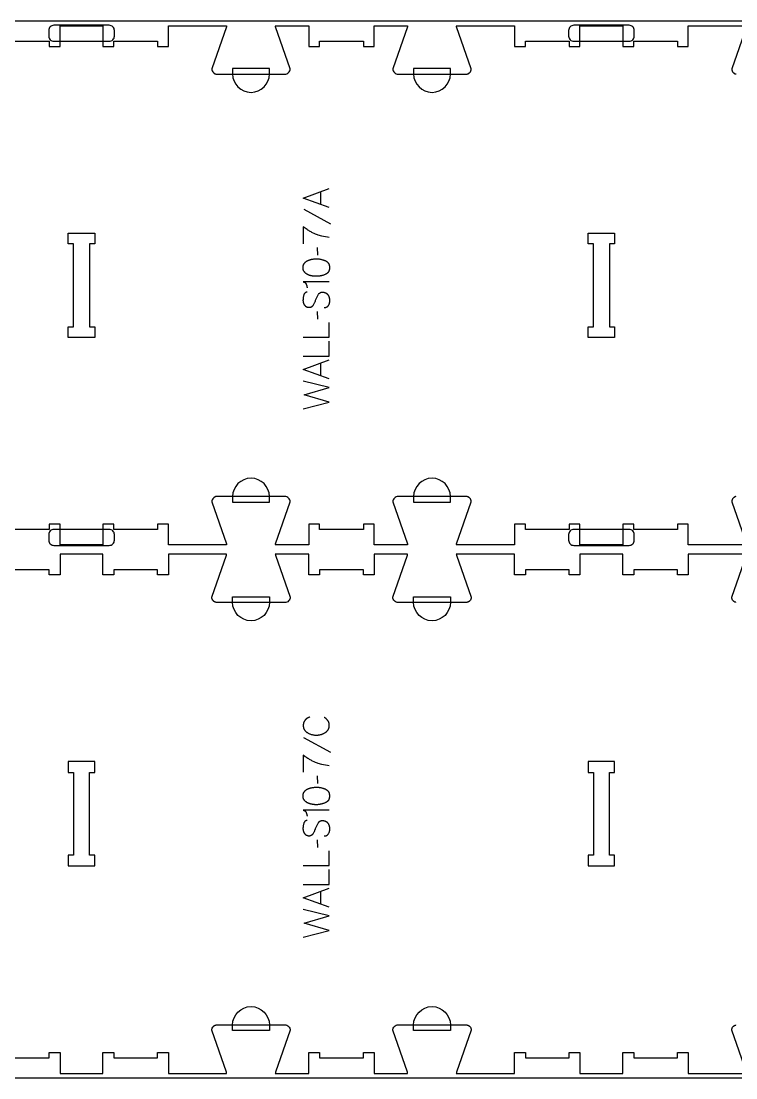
# Model space of a CAD drawing. Extents: x -1151 to 2032, y -10461 to -4867.
# Drawn here: x 383 to 1207, y -6791 to -5571 of the extents above; entities that cross this region are included whole.
import ezdxf

# ---------------------------------------------------------------- set-up
doc = ezdxf.new("R2010")
doc.units = 0
for name, color, linetype in [('0_SHEET_SPRUCEPLY_2440X122', 1, 'CONTINUOUS'), ('1_ANYTOOL_1MMDEEP_LABELS_S', 2, 'CONTINUOUS'), ('3_ANYTOOL_CUTTHROUGH_INSID', 4, 'CONTINUOUS'), ('4_ANYTOOL_CUTTHROUGH_OUTSI', 5, 'CONTINUOUS'), ('5_ANYTOOL_HALF_MILL_9MM_IN', 3, 'CONTINUOUS')]:
    doc.layers.add(name, color=color, linetype=linetype)

msp = doc.modelspace()

# ---------------------------------------------------------------- linework, layer by layer
at = {"layer": '0_SHEET_SPRUCEPLY_2440X122'}
msp.add_lwpolyline([(-779.5, -5571.2), (-779.5, -6791.2), (1660.5, -6791.2), (1660.5, -5571.2)], close=True, dxfattribs=at)
at = {"layer": '1_ANYTOOL_1MMDEEP_LABELS_S'}
for points in [[(738.2, -5786.4), (708.2, -5775.5), (738.2, -5764.4)], [(728.6, -5782.9), (728.6, -5768)], [(708.7, -5788.1), (739.4, -5805.3)], [(738.2, -5821), (736, -5820.7), (733.8, -5820.3), (731.7, -5819.9), (729.5, -5819.5), (725.5, -5818.2), (724.4, -5817.8), (723.4, -5817.5), (722.4, -5817.1), (721.4, -5816.6), (718.1, -5815.1), (717.2, -5814.6), (716.3, -5814.1), (715.3, -5813.6), (714.4, -5813), (713.4, -5812.4), (712.5, -5811.8), (711.5, -5811.1), (710.5, -5810.4), (708.2, -5808.7), (708.2, -5828.2)], [(724.3, -5832.5), (724.4, -5841.3)], [(738.2, -5872.3), (708.1, -5872.3), (708.3, -5872.3), (708.4, -5872.3), (708.6, -5872.3), (708.7, -5872.4), (708.9, -5872.4), (709, -5872.4), (709.1, -5872.5), (709.3, -5872.5), (709.4, -5872.6), (709.5, -5872.6), (709.6, -5872.7), (709.6, -5872.7), (709.7, -5872.7), (709.8, -5872.8), (709.8, -5872.8), (709.9, -5872.8), (709.9, -5872.9), (710, -5872.9), (710, -5872.9), (710.1, -5873), (710.2, -5873), (710.2, -5873.1), (710.3, -5873.1), (710.3, -5873.2), (710.4, -5873.2), (710.4, -5873.2), (710.5, -5873.3), (710.5, -5873.3), (710.6, -5873.4), (710.6, -5873.4), (710.7, -5873.5), (710.7, -5873.5), (710.8, -5873.6), (710.9, -5873.7), (711, -5873.8), (711.1, -5874), (711.1, -5874.1), (711.2, -5874.2), (711.3, -5874.3), (711.4, -5874.5), (711.4, -5874.6), (711.5, -5874.7), (711.5, -5874.9), (711.7, -5875.2), (711.8, -5875.5), (711.9, -5875.7), (712, -5876), (712.1, -5876.3), (712.1, -5876.6), (712.2, -5876.9), (712.3, -5877.1), (712.3, -5877.4), (712.4, -5877.7), (712.4, -5877.9), (712.4, -5878.2), (712.5, -5878.5), (712.5, -5878.7), (712.5, -5879), (712.5, -5879.2)], [(712.8, -5884.1), (712.6, -5884.1), (712.5, -5884.1), (712.4, -5884.1), (712.3, -5884.2), (712.2, -5884.2), (712.1, -5884.2), (712, -5884.2), (712, -5884.2), (711.9, -5884.2), (711.8, -5884.2), (711.7, -5884.3), (711.6, -5884.3), (711.5, -5884.3), (711.5, -5884.3), (711.4, -5884.3), (711.3, -5884.4), (711.2, -5884.4), (711.1, -5884.4), (711.1, -5884.5), (711, -5884.5), (710.9, -5884.5), (710.9, -5884.6), (710.8, -5884.6), (710.7, -5884.6), (710.6, -5884.7), (710.6, -5884.7), (710.5, -5884.8), (710.4, -5884.8), (710.4, -5884.9), (710.3, -5884.9), (710.2, -5885), (710.2, -5885), (710.1, -5885.1), (710.1, -5885.1), (710, -5885.2), (709.9, -5885.2), (709.9, -5885.3), (709.8, -5885.4), (709.8, -5885.4), (709.7, -5885.5), (709.7, -5885.5), (709.6, -5885.6), (709.6, -5885.7), (709.5, -5885.8), (709.5, -5885.8), (709.4, -5885.9), (709.4, -5886), (709.3, -5886.1), (709.3, -5886.1), (709.3, -5886.2), (709.2, -5886.3), (709.1, -5886.5), (709, -5886.6), (709, -5886.8), (708.9, -5887), (708.8, -5887.2), (708.8, -5887.4), (708.6, -5888.2), (708.4, -5889), (708.2, -5889.8), (708.1, -5890.6), (708, -5891), (708, -5891.3), (707.9, -5891.7), (707.9, -5892.1), (707.9, -5892.4), (707.9, -5892.8), (707.8, -5893.2), (707.8, -5893.5), (707.8, -5893.7), (707.8, -5893.9), (707.9, -5894.1), (707.9, -5894.3), (707.9, -5894.5), (707.9, -5894.7), (707.9, -5894.9), (708, -5895), (708, -5895.2), (708, -5895.4), (708.1, -5895.6), (708.1, -5895.8), (708.1, -5896), (708.2, -5896.1), (708.2, -5896.3), (708.3, -5896.5), (708.4, -5896.7), (708.4, -5896.8), (708.5, -5897), (708.5, -5897.2), (708.6, -5897.4), (708.7, -5897.5), (708.8, -5897.7), (708.9, -5897.9), (708.9, -5898), (709, -5898.2), (709.1, -5898.3), (709.2, -5898.5), (709.3, -5898.7), (709.4, -5898.8), (709.5, -5899), (709.7, -5899.1), (709.8, -5899.3), (709.9, -5899.4), (710, -5899.6), (710.1, -5899.7), (710.3, -5899.9), (710.4, -5900), (710.5, -5900.1), (710.7, -5900.2), (710.8, -5900.3), (711, -5900.4), (711.1, -5900.6), (711.2, -5900.7), (711.4, -5900.7), (711.6, -5900.8), (711.7, -5900.9), (711.9, -5901), (712, -5901.1), (712.2, -5901.1), (712.4, -5901.2), (712.5, -5901.3), (712.7, -5901.3), (712.9, -5901.4), (713.1, -5901.4), (713.3, -5901.5), (713.5, -5901.5), (713.7, -5901.5), (713.8, -5901.6), (714, -5901.6), (714.2, -5901.6), (714.4, -5901.6), (714.7, -5901.6), (714.9, -5901.6), (715.1, -5901.6), (715.3, -5901.6), (715.5, -5901.6), (715.7, -5901.6), (715.9, -5901.6), (716.1, -5901.5), (716.3, -5901.5), (716.5, -5901.4), (716.7, -5901.4), (716.9, -5901.3), (717, -5901.3), (717.2, -5901.2), (717.3, -5901.2), (717.4, -5901.2), (717.5, -5901.1), (717.5, -5901.1), (717.6, -5901), (717.7, -5901), (717.8, -5901), (717.9, -5900.9), (717.9, -5900.9), (718, -5900.8), (718.1, -5900.8), (718.2, -5900.7), (718.2, -5900.7), (718.3, -5900.6), (718.4, -5900.6), (718.5, -5900.5), (718.5, -5900.5), (718.6, -5900.4), (718.7, -5900.3), (718.7, -5900.3), (718.8, -5900.2), (718.9, -5900.2), (718.9, -5900.1), (719, -5900), (719.1, -5899.9), (719.3, -5899.8), (719.4, -5899.6), (719.5, -5899.5), (719.6, -5899.3), (719.7, -5899.1), (719.8, -5899), (719.9, -5898.8), (720.3, -5898.1), (720.7, -5897.3), (721.1, -5896.6), (721.4, -5895.8), (721.8, -5895.1), (722.1, -5894.3), (722.4, -5893.4), (722.7, -5892.6), (723, -5891.8), (723.4, -5891), (723.7, -5890.2), (724.1, -5889.4), (724.4, -5888.7), (724.8, -5888), (725.2, -5887.3), (725.7, -5886.6), (725.8, -5886.4), (725.9, -5886.3), (726, -5886.1), (726.1, -5886), (726.1, -5886), (726.2, -5885.9), (726.3, -5885.8), (726.3, -5885.7), (726.4, -5885.7), (726.4, -5885.6), (726.5, -5885.5), (726.6, -5885.5), (726.6, -5885.4), (726.7, -5885.4), (726.8, -5885.3), (726.9, -5885.2), (726.9, -5885.2), (727, -5885.1), (727.1, -5885.1), (727.2, -5885), (727.2, -5885), (727.3, -5884.9), (727.4, -5884.9), (727.5, -5884.8), (727.6, -5884.8), (727.6, -5884.7), (727.7, -5884.7), (727.8, -5884.7), (727.9, -5884.6), (728, -5884.6), (728.1, -5884.6), (728.1, -5884.5), (728.2, -5884.5), (728.3, -5884.5), (728.4, -5884.4), (728.5, -5884.4), (728.6, -5884.4), (728.8, -5884.3), (729, -5884.3), (729.2, -5884.2), (729.4, -5884.2), (729.6, -5884.2), (729.8, -5884.2), (730, -5884.2), (730.2, -5884.2), (730.4, -5884.1), (730.7, -5884.2), (730.9, -5884.2), (731.1, -5884.2), (731.3, -5884.2), (731.6, -5884.2), (731.8, -5884.3), (732, -5884.3), (732.2, -5884.3), (732.4, -5884.4), (732.6, -5884.4), (732.9, -5884.5), (733.1, -5884.6), (733.3, -5884.6), (733.4, -5884.7), (733.6, -5884.8), (733.8, -5884.8), (734, -5884.9), (734.2, -5885), (734.4, -5885.1), (734.5, -5885.2), (734.7, -5885.3), (734.9, -5885.4), (735, -5885.6), (735.2, -5885.7), (735.3, -5885.8), (735.5, -5885.9), (735.6, -5886.1), (735.8, -5886.2), (735.9, -5886.4), (736, -5886.5), (736.2, -5886.7), (736.3, -5886.8), (736.4, -5887), (736.5, -5887.2), (736.7, -5887.3), (736.9, -5887.7), (737.1, -5888.1), (737.3, -5888.4), (737.5, -5888.8), (737.6, -5889.2), (737.8, -5889.6), (737.8, -5889.8), (737.9, -5889.9), (738, -5890.1), (738, -5890.3), (738.1, -5890.5), (738.1, -5890.7), (738.2, -5890.9), (738.2, -5891.1), (738.3, -5891.3), (738.3, -5891.5), (738.4, -5891.7), (738.4, -5891.9), (738.4, -5892.1), (738.4, -5892.3), (738.5, -5892.7), (738.5, -5893.1), (738.5, -5893.5), (738.5, -5894), (738.5, -5894.4), (738.5, -5894.8), (738.4, -5895.2), (738.4, -5895.6), (738.3, -5896), (738.2, -5896.3), (738.2, -5896.7), (738.1, -5897.1), (737.9, -5897.5), (737.8, -5897.8), (737.7, -5898.2), (737.5, -5898.6), (737.4, -5898.9), (737.2, -5899.3), (737, -5899.6), (736.9, -5899.8), (736.8, -5899.9), (736.7, -5900.1), (736.6, -5900.2), (736.4, -5900.4), (736.3, -5900.5), (736.2, -5900.7), (736.1, -5900.8), (736, -5900.9), (735.8, -5901.1), (735.7, -5901.2), (735.6, -5901.3), (735.5, -5901.3), (735.4, -5901.4), (735.4, -5901.4), (735.3, -5901.5), (735.2, -5901.5), (735.2, -5901.6), (735.1, -5901.6), (735, -5901.7), (734.9, -5901.7), (734.9, -5901.7), (734.8, -5901.8), (734.7, -5901.8), (734.6, -5901.9), (734.6, -5901.9), (734.5, -5901.9), (734.4, -5902), (734.3, -5902), (734.3, -5902), (734.2, -5902.1), (734.1, -5902.1), (733.9, -5902.1), (733.8, -5902.2), (733.6, -5902.2), (733.4, -5902.3), (733.2, -5902.3), (733.1, -5902.3), (732.9, -5902.3), (732.7, -5902.3), (732.5, -5902.3), (732.3, -5902.3)], [(724.3, -5906.4), (724.4, -5915.2)], [(708.2, -5936.1), (738.2, -5936.1), (738.2, -5919)], [(708.2, -5957.9), (738.2, -5957.9), (738.2, -5940.8)], [(738.2, -5984.2), (708.2, -5973.3), (738.2, -5962.2)], [(728.6, -5980.7), (728.6, -5965.8)], [(708.2, -6018.9), (738.2, -6011.2), (709.1, -6002.7), (738.2, -5994.2), (708.2, -5986.7)], [(715.7, -6374.5), (715.3, -6374.6), (714.9, -6374.8), (714.5, -6375), (714.1, -6375.2), (713.7, -6375.4), (713.4, -6375.6), (713, -6375.8), (712.7, -6376), (712.4, -6376.3), (712, -6376.5), (711.7, -6376.8), (711.4, -6377), (711.1, -6377.3), (710.8, -6377.6), (710.5, -6377.9), (710.3, -6378.2), (710.1, -6378.4), (710, -6378.5), (709.9, -6378.7), (709.8, -6378.9), (709.7, -6379), (709.6, -6379.2), (709.5, -6379.4), (709.4, -6379.5), (709.3, -6379.7), (709.2, -6379.9), (709.1, -6380.1), (709, -6380.2), (708.9, -6380.4), (708.8, -6380.6), (708.8, -6380.8), (708.7, -6381), (708.6, -6381.2), (708.6, -6381.4), (708.5, -6381.6), (708.5, -6381.8), (708.4, -6382), (708.4, -6382.2), (708.3, -6382.4), (708.3, -6382.6), (708.3, -6382.8), (708.2, -6383), (708.2, -6383.2), (708.2, -6383.4), (708.2, -6383.6), (708.2, -6383.9), (708.2, -6384.1), (708.2, -6384.3), (708.2, -6384.7), (708.2, -6385), (708.2, -6385.3), (708.2, -6385.7), (708.3, -6386), (708.3, -6386.3), (708.4, -6386.6), (708.5, -6386.9), (708.5, -6387.2), (708.6, -6387.5), (708.7, -6387.8), (708.8, -6388.1), (708.9, -6388.4), (709, -6388.5), (709.1, -6388.6), (709.1, -6388.8), (709.2, -6388.9), (709.3, -6389), (709.3, -6389.2), (709.4, -6389.3), (709.5, -6389.4), (709.6, -6389.5), (709.6, -6389.7), (709.7, -6389.8), (709.8, -6389.9), (709.9, -6390), (710, -6390.2), (710.2, -6390.4), (710.4, -6390.6), (710.6, -6390.9), (710.8, -6391.1), (711, -6391.3), (711.3, -6391.5), (711.5, -6391.7), (711.8, -6391.9), (712, -6392.1), (712.3, -6392.3), (712.6, -6392.5), (712.9, -6392.6), (713.4, -6393), (714, -6393.3), (714.6, -6393.6), (715.3, -6393.9), (715.9, -6394.1), (716.5, -6394.4), (717.1, -6394.6), (717.8, -6394.8), (718.4, -6394.9), (719.1, -6395.1), (719.7, -6395.2), (720.4, -6395.3), (721.1, -6395.4), (721.8, -6395.4), (722.5, -6395.4), (723.2, -6395.5), (723.9, -6395.4), (724.5, -6395.4), (725.2, -6395.4), (725.9, -6395.3), (726.6, -6395.2), (727.2, -6395.1), (727.9, -6394.9), (728.2, -6394.8), (728.5, -6394.7), (728.9, -6394.7), (729.2, -6394.6), (729.5, -6394.5), (729.8, -6394.3), (730.1, -6394.2), (730.4, -6394.1), (731.1, -6393.9), (731.7, -6393.6), (732.3, -6393.3), (732.9, -6393), (733.5, -6392.6), (733.8, -6392.4), (734, -6392.2), (734.3, -6392), (734.6, -6391.8), (734.8, -6391.6), (735.1, -6391.4), (735.3, -6391.2), (735.5, -6391), (735.7, -6390.8), (735.9, -6390.5), (736.1, -6390.3), (736.2, -6390.2), (736.3, -6390.1), (736.4, -6389.9), (736.5, -6389.8), (736.6, -6389.7), (736.7, -6389.6), (736.8, -6389.4), (736.8, -6389.3), (736.9, -6389.2), (737, -6389), (737.1, -6388.9), (737.1, -6388.8), (737.3, -6388.5), (737.4, -6388.2), (737.5, -6387.9), (737.6, -6387.6), (737.7, -6387.3), (737.8, -6387), (737.9, -6386.7), (737.9, -6386.4), (738, -6386), (738, -6385.7), (738.1, -6385.4), (738.1, -6385), (738.1, -6384.7), (738.2, -6384.3), (738.2, -6384), (738.2, -6383.6), (738.1, -6383.2), (738.1, -6383), (738.1, -6382.8), (738.1, -6382.7), (738.1, -6382.5), (738, -6382.3), (738, -6382.1), (738, -6382), (737.9, -6381.8), (737.9, -6381.6), (737.8, -6381.5), (737.8, -6381.3), (737.8, -6381.1), (737.7, -6381), (737.6, -6380.8), (737.6, -6380.6), (737.5, -6380.5), (737.5, -6380.3), (737.4, -6380.2), (737.3, -6380), (737.2, -6379.9), (737.2, -6379.7), (737.1, -6379.6), (737, -6379.4), (736.9, -6379.3), (736.8, -6379.2), (736.7, -6379), (736.6, -6378.9), (736.5, -6378.7), (736.3, -6378.5), (736.1, -6378.2), (735.9, -6378), (735.7, -6377.7), (735.4, -6377.5), (735.2, -6377.2), (734.9, -6377), (734.7, -6376.8), (734.4, -6376.5), (734.1, -6376.3), (733.8, -6376.1), (733.6, -6375.9), (733.3, -6375.7), (733, -6375.5), (732.6, -6375.3), (732.3, -6375.1)], [(708.6, -6398.1), (739.4, -6415.3)], [(738.2, -6431), (736, -6430.7), (733.8, -6430.3), (731.7, -6429.9), (729.5, -6429.4), (725.5, -6428.2), (724.4, -6427.8), (723.4, -6427.4), (722.3, -6427), (721.4, -6426.6), (718.1, -6425.1), (717.2, -6424.6), (716.2, -6424.1), (715.3, -6423.6), (714.4, -6423), (713.4, -6422.4), (712.4, -6421.8), (711.5, -6421.1), (710.5, -6420.4), (708.2, -6418.6), (708.2, -6438.2)], [(724.3, -6442.5), (724.4, -6451.3)], [(738.2, -6482.2), (708.1, -6482.2), (708.3, -6482.3), (708.4, -6482.3), (708.6, -6482.3), (708.7, -6482.3), (708.8, -6482.4), (709, -6482.4), (709.1, -6482.5), (709.2, -6482.5), (709.4, -6482.6), (709.5, -6482.6), (709.6, -6482.7), (709.6, -6482.7), (709.7, -6482.7), (709.7, -6482.8), (709.8, -6482.8), (709.9, -6482.8), (709.9, -6482.9), (710, -6482.9), (710, -6482.9), (710.1, -6483), (710.1, -6483), (710.2, -6483), (710.2, -6483.1), (710.3, -6483.1), (710.3, -6483.2), (710.4, -6483.2), (710.4, -6483.3), (710.5, -6483.3), (710.5, -6483.4), (710.6, -6483.4), (710.6, -6483.5), (710.7, -6483.5), (710.8, -6483.6), (710.9, -6483.7), (710.9, -6483.8), (711, -6483.9), (711.1, -6484.1), (711.2, -6484.2), (711.3, -6484.3), (711.3, -6484.4), (711.4, -6484.6), (711.5, -6484.7), (711.5, -6484.9), (711.6, -6485.1), (711.7, -6485.4), (711.9, -6485.7), (711.9, -6486), (712, -6486.3), (712.1, -6486.6), (712.2, -6486.8), (712.2, -6487.1), (712.3, -6487.4), (712.4, -6487.6), (712.4, -6487.9), (712.4, -6488.2), (712.5, -6488.4), (712.5, -6488.7), (712.5, -6489), (712.5, -6489.2)], [(712.7, -6494.1), (712.6, -6494.1), (712.5, -6494.1), (712.4, -6494.1), (712.3, -6494.1), (712.2, -6494.1), (712.1, -6494.2), (712, -6494.2), (711.9, -6494.2), (711.8, -6494.2), (711.8, -6494.2), (711.7, -6494.2), (711.6, -6494.2), (711.5, -6494.3), (711.4, -6494.3), (711.4, -6494.3), (711.3, -6494.3), (711.2, -6494.4), (711.1, -6494.4), (711, -6494.4), (711, -6494.5), (710.9, -6494.5), (710.8, -6494.5), (710.8, -6494.6), (710.7, -6494.6), (710.6, -6494.7), (710.6, -6494.7), (710.5, -6494.7), (710.4, -6494.8), (710.4, -6494.8), (710.3, -6494.9), (710.2, -6494.9), (710.2, -6495), (710.1, -6495), (710, -6495.1), (710, -6495.2), (709.9, -6495.2), (709.9, -6495.3), (709.8, -6495.3), (709.8, -6495.4), (709.7, -6495.5), (709.7, -6495.5), (709.6, -6495.6), (709.6, -6495.7), (709.5, -6495.7), (709.5, -6495.8), (709.4, -6495.9), (709.4, -6496), (709.3, -6496), (709.3, -6496.1), (709.2, -6496.2), (709.2, -6496.3), (709.1, -6496.4), (709, -6496.6), (709, -6496.8), (708.9, -6497), (708.8, -6497.2), (708.8, -6497.4), (708.5, -6498.2), (708.3, -6499), (708.2, -6499.8), (708.1, -6500.6), (708, -6500.9), (707.9, -6501.3), (707.9, -6501.7), (707.9, -6502.1), (707.8, -6502.4), (707.8, -6502.8), (707.8, -6503.1), (707.8, -6503.5), (707.8, -6503.7), (707.8, -6503.9), (707.8, -6504.1), (707.8, -6504.3), (707.9, -6504.5), (707.9, -6504.7), (707.9, -6504.8), (707.9, -6505), (708, -6505.2), (708, -6505.4), (708, -6505.6), (708.1, -6505.8), (708.1, -6505.9), (708.2, -6506.1), (708.2, -6506.3), (708.3, -6506.5), (708.3, -6506.6), (708.4, -6506.8), (708.5, -6507), (708.5, -6507.2), (708.6, -6507.3), (708.7, -6507.5), (708.8, -6507.7), (708.8, -6507.8), (708.9, -6508), (709, -6508.2), (709.1, -6508.3), (709.2, -6508.5), (709.3, -6508.6), (709.4, -6508.8), (709.5, -6509), (709.6, -6509.1), (709.8, -6509.3), (709.9, -6509.4), (710, -6509.6), (710.1, -6509.7), (710.2, -6509.8), (710.4, -6510), (710.5, -6510.1), (710.6, -6510.2), (710.8, -6510.3), (710.9, -6510.4), (711.1, -6510.5), (711.2, -6510.6), (711.4, -6510.7), (711.5, -6510.8), (711.7, -6510.9), (711.9, -6511), (712, -6511.1), (712.2, -6511.1), (712.4, -6511.2), (712.5, -6511.3), (712.7, -6511.3), (712.9, -6511.4), (713.1, -6511.4), (713.2, -6511.4), (713.4, -6511.5), (713.6, -6511.5), (713.8, -6511.5), (714, -6511.6), (714.2, -6511.6), (714.4, -6511.6), (714.6, -6511.6), (714.8, -6511.6), (715.1, -6511.6), (715.3, -6511.6), (715.5, -6511.6), (715.7, -6511.6), (715.9, -6511.5), (716.1, -6511.5), (716.3, -6511.5), (716.5, -6511.4), (716.6, -6511.4), (716.8, -6511.3), (717, -6511.3), (717.2, -6511.2), (717.3, -6511.2), (717.4, -6511.1), (717.4, -6511.1), (717.5, -6511.1), (717.6, -6511), (717.7, -6511), (717.8, -6510.9), (717.8, -6510.9), (717.9, -6510.8), (718, -6510.8), (718.1, -6510.8), (718.2, -6510.7), (718.2, -6510.7), (718.3, -6510.6), (718.4, -6510.5), (718.4, -6510.5), (718.5, -6510.4), (718.6, -6510.4), (718.7, -6510.3), (718.7, -6510.3), (718.8, -6510.2), (718.9, -6510.1), (718.9, -6510.1), (719, -6510), (719.1, -6509.9), (719.2, -6509.7), (719.4, -6509.6), (719.5, -6509.4), (719.6, -6509.3), (719.7, -6509.1), (719.8, -6508.9), (719.9, -6508.8), (720.3, -6508.1), (720.7, -6507.3), (721, -6506.6), (721.4, -6505.8), (721.7, -6505), (722.1, -6504.2), (722.4, -6503.4), (722.7, -6502.6), (723, -6501.8), (723.4, -6501), (723.7, -6500.2), (724.1, -6499.4), (724.4, -6498.7), (724.8, -6497.9), (725.2, -6497.2), (725.6, -6496.6), (725.8, -6496.4), (725.9, -6496.2), (726, -6496.1), (726, -6496), (726.1, -6495.9), (726.2, -6495.9), (726.2, -6495.8), (726.3, -6495.7), (726.4, -6495.6), (726.4, -6495.6), (726.5, -6495.5), (726.6, -6495.5), (726.6, -6495.4), (726.7, -6495.3), (726.8, -6495.3), (726.8, -6495.2), (726.9, -6495.2), (727, -6495.1), (727.1, -6495.1), (727.1, -6495), (727.2, -6495), (727.3, -6494.9), (727.4, -6494.9), (727.4, -6494.8), (727.5, -6494.8), (727.6, -6494.7), (727.7, -6494.7), (727.8, -6494.6), (727.9, -6494.6), (727.9, -6494.6), (728, -6494.5), (728.1, -6494.5), (728.2, -6494.5), (728.3, -6494.4), (728.4, -6494.4), (728.5, -6494.4), (728.6, -6494.4), (728.8, -6494.3), (729, -6494.3), (729.1, -6494.2), (729.3, -6494.2), (729.6, -6494.2), (729.8, -6494.1), (730, -6494.1), (730.2, -6494.1), (730.4, -6494.1), (730.6, -6494.1), (730.9, -6494.1), (731.1, -6494.2), (731.3, -6494.2), (731.5, -6494.2), (731.8, -6494.2), (732, -6494.3), (732.2, -6494.3), (732.4, -6494.4), (732.6, -6494.4), (732.8, -6494.5), (733, -6494.5), (733.2, -6494.6), (733.4, -6494.7), (733.6, -6494.7), (733.8, -6494.8), (734, -6494.9), (734.2, -6495), (734.3, -6495.1), (734.5, -6495.2), (734.7, -6495.3), (734.8, -6495.4), (735, -6495.5), (735.2, -6495.7), (735.3, -6495.8), (735.5, -6495.9), (735.6, -6496.1), (735.7, -6496.2), (735.9, -6496.3), (736, -6496.5), (736.2, -6496.7), (736.3, -6496.8), (736.4, -6497), (736.5, -6497.2), (736.6, -6497.3), (736.9, -6497.7), (737.1, -6498.1), (737.3, -6498.4), (737.4, -6498.8), (737.6, -6499.2), (737.8, -6499.5), (737.8, -6499.7), (737.9, -6499.9), (738, -6500.1), (738, -6500.3), (738.1, -6500.5), (738.1, -6500.7), (738.2, -6500.9), (738.2, -6501.1), (738.3, -6501.3), (738.3, -6501.5), (738.3, -6501.7), (738.4, -6501.9), (738.4, -6502.1), (738.4, -6502.3), (738.5, -6502.7), (738.5, -6503.1), (738.5, -6503.5), (738.5, -6503.9), (738.5, -6504.3), (738.5, -6504.7), (738.4, -6505.1), (738.4, -6505.5), (738.3, -6505.9), (738.2, -6506.3), (738.1, -6506.7), (738, -6507.1), (737.9, -6507.4), (737.8, -6507.8), (737.7, -6508.2), (737.5, -6508.5), (737.3, -6508.9), (737.2, -6509.2), (737, -6509.6), (736.9, -6509.8), (736.8, -6509.9), (736.6, -6510.1), (736.5, -6510.2), (736.4, -6510.4), (736.3, -6510.5), (736.2, -6510.7), (736.1, -6510.8), (735.9, -6510.9), (735.8, -6511), (735.7, -6511.1), (735.6, -6511.3), (735.5, -6511.3), (735.4, -6511.4), (735.4, -6511.4), (735.3, -6511.5), (735.2, -6511.5), (735.1, -6511.6), (735.1, -6511.6), (735, -6511.6), (734.9, -6511.7), (734.9, -6511.7), (734.8, -6511.8), (734.7, -6511.8), (734.6, -6511.8), (734.5, -6511.9), (734.5, -6511.9), (734.4, -6511.9), (734.3, -6512), (734.2, -6512), (734.2, -6512), (734.1, -6512.1), (733.9, -6512.1), (733.7, -6512.2), (733.6, -6512.2), (733.4, -6512.2), (733.2, -6512.3), (733, -6512.3), (732.9, -6512.3), (732.7, -6512.3), (732.5, -6512.3), (732.3, -6512.3)], [(724.3, -6516.4), (724.4, -6525.1)], [(708.2, -6546.1), (738.2, -6546.1), (738.2, -6529)], [(708.2, -6567.9), (738.2, -6567.9), (738.2, -6550.8)], [(738.2, -6594.1), (708.2, -6583.3), (738.2, -6572.2)], [(728.6, -6590.7), (728.6, -6575.8)], [(708.2, -6628.9), (738.2, -6621.1), (709.1, -6612.7), (738.2, -6604.2), (708.2, -6596.7)]]:
    msp.add_lwpolyline(points, dxfattribs=at)
for points in [[(707.9, -5855.8), (707.9, -5855.4), (707.9, -5855), (708, -5854.9), (708, -5854.7), (708, -5854.5), (708, -5854.3), (708, -5854.2), (708.1, -5854), (708.1, -5853.8), (708.1, -5853.7), (708.2, -5853.5), (708.2, -5853.3), (708.3, -5853.2), (708.3, -5853), (708.4, -5852.9), (708.4, -5852.7), (708.5, -5852.6), (708.5, -5852.4), (708.6, -5852.3), (708.6, -5852.1), (708.7, -5852), (708.8, -5851.8), (708.9, -5851.7), (708.9, -5851.6), (709, -5851.4), (709.1, -5851.3), (709.2, -5851.2), (709.3, -5851), (709.4, -5850.9), (709.4, -5850.8), (709.6, -5850.5), (709.8, -5850.3), (710, -5850.1), (710.3, -5849.9), (710.5, -5849.6), (710.7, -5849.4), (710.9, -5849.2), (711.2, -5849), (711.4, -5848.8), (711.7, -5848.6), (711.9, -5848.5), (712.2, -5848.3), (712.5, -5848.1), (712.7, -5848), (713, -5847.8), (713.3, -5847.7), (713.6, -5847.5), (713.9, -5847.4), (714.2, -5847.3), (714.5, -5847.1), (714.8, -5847), (715.1, -5846.9), (715.4, -5846.8), (715.7, -5846.7), (716.1, -5846.6), (716.4, -5846.5), (716.7, -5846.4), (717, -5846.3), (717.4, -5846.3), (717.7, -5846.2), (718.4, -5846.1), (719.1, -5846), (719.7, -5845.9), (720.4, -5845.8), (721, -5845.7), (721.7, -5845.7), (722.3, -5845.6), (723, -5845.6), (723.6, -5845.6), (724.2, -5845.6), (724.8, -5845.6), (725.4, -5845.7), (726, -5845.7), (726.7, -5845.8), (727.3, -5845.9), (727.9, -5846), (728.5, -5846.1), (729.1, -5846.3), (729.7, -5846.4), (730.4, -5846.6), (731, -5846.8), (731.6, -5847), (732.2, -5847.2), (732.8, -5847.5), (733.5, -5847.7), (733.8, -5847.9), (734.1, -5848), (734.4, -5848.2), (734.5, -5848.2), (734.6, -5848.3), (734.8, -5848.4), (734.9, -5848.5), (735, -5848.6), (735.2, -5848.7), (735.3, -5848.7), (735.4, -5848.8), (735.5, -5848.9), (735.6, -5849), (735.8, -5849.1), (735.9, -5849.2), (736, -5849.3), (736.1, -5849.4), (736.2, -5849.5), (736.3, -5849.6), (736.4, -5849.7), (736.5, -5849.9), (736.6, -5850), (736.7, -5850.1), (736.8, -5850.2), (736.9, -5850.3), (737, -5850.4), (737, -5850.6), (737.1, -5850.7), (737.2, -5850.8), (737.3, -5850.9), (737.3, -5851.1), (737.4, -5851.2), (737.5, -5851.3), (737.6, -5851.4), (737.6, -5851.6), (737.7, -5851.7), (737.7, -5851.9), (737.8, -5852), (737.9, -5852.1), (737.9, -5852.3), (738, -5852.4), (738, -5852.6), (738, -5852.7), (738.1, -5852.9), (738.1, -5853), (738.2, -5853.4), (738.3, -5853.7), (738.3, -5854), (738.4, -5854.3), (738.4, -5854.7), (738.4, -5855), (738.4, -5855.4), (738.4, -5855.8), (738.4, -5856.1), (738.4, -5856.5), (738.4, -5856.8), (738.4, -5857.2), (738.3, -5857.5), (738.3, -5857.8), (738.2, -5858.2), (738.2, -5858.3), (738.1, -5858.5), (738.1, -5858.6), (738, -5858.8), (738, -5858.9), (737.9, -5859.1), (737.9, -5859.2), (737.8, -5859.4), (737.8, -5859.5), (737.7, -5859.6), (737.7, -5859.8), (737.6, -5859.9), (737.5, -5860), (737.5, -5860.2), (737.4, -5860.3), (737.3, -5860.4), (737.3, -5860.6), (737.2, -5860.7), (737.1, -5860.8), (737, -5860.9), (736.9, -5861.1), (736.9, -5861.2), (736.8, -5861.3), (736.7, -5861.4), (736.6, -5861.5), (736.5, -5861.6), (736.4, -5861.7), (736.3, -5861.8), (736.2, -5862), (736.1, -5862.1), (736, -5862.2), (735.8, -5862.3), (735.7, -5862.4), (735.6, -5862.4), (735.5, -5862.5), (735.4, -5862.6), (735.3, -5862.7), (735.1, -5862.8), (735, -5862.9), (734.9, -5863), (734.7, -5863.1), (734.6, -5863.2), (734.5, -5863.2), (734.3, -5863.3), (734, -5863.5), (733.7, -5863.6), (733.4, -5863.7), (732.8, -5864), (732.2, -5864.2), (731.5, -5864.4), (730.9, -5864.7), (730.3, -5864.8), (729.7, -5865), (729.1, -5865.2), (728.4, -5865.3), (727.8, -5865.4), (727.2, -5865.5), (726.6, -5865.6), (726, -5865.7), (725.4, -5865.8), (724.7, -5865.8), (724.1, -5865.8), (723.5, -5865.8), (722.9, -5865.8), (722.3, -5865.8), (721.6, -5865.8), (721, -5865.7), (720.4, -5865.7), (719.7, -5865.6), (719, -5865.5), (718.3, -5865.4), (718, -5865.3), (717.7, -5865.3), (717.3, -5865.2), (717, -5865.1), (716.7, -5865), (716.3, -5864.9), (716, -5864.9), (715.7, -5864.8), (715.4, -5864.7), (715.1, -5864.5), (714.8, -5864.4), (714.5, -5864.3), (714.2, -5864.2), (713.9, -5864.1), (713.6, -5863.9), (713.3, -5863.8), (713, -5863.6), (712.7, -5863.5), (712.4, -5863.3), (712.2, -5863.2), (711.9, -5863), (711.7, -5862.8), (711.4, -5862.6), (711.2, -5862.4), (710.9, -5862.2), (710.7, -5862), (710.5, -5861.8), (710.3, -5861.6), (710, -5861.4), (709.8, -5861.1), (709.6, -5860.9), (709.4, -5860.7), (709.4, -5860.5), (709.3, -5860.4), (709.2, -5860.3), (709.1, -5860.2), (709, -5860), (708.9, -5859.9), (708.9, -5859.8), (708.8, -5859.6), (708.7, -5859.5), (708.6, -5859.4), (708.6, -5859.2), (708.5, -5859.1), (708.5, -5858.9), (708.4, -5858.8), (708.4, -5858.6), (708.3, -5858.5), (708.3, -5858.3), (708.2, -5858.2), (708.2, -5858), (708.1, -5857.8), (708.1, -5857.7), (708.1, -5857.5), (708, -5857.3), (708, -5857.2), (708, -5857), (708, -5856.8), (708, -5856.7), (707.9, -5856.5), (707.9, -5856.1)], [(707.9, -6465.7), (707.9, -6465.4), (707.9, -6465), (707.9, -6464.8), (708, -6464.7), (708, -6464.5), (708, -6464.3), (708, -6464.1), (708.1, -6464), (708.1, -6463.8), (708.1, -6463.6), (708.2, -6463.5), (708.2, -6463.3), (708.2, -6463.2), (708.3, -6463), (708.3, -6462.8), (708.4, -6462.7), (708.4, -6462.5), (708.5, -6462.4), (708.6, -6462.2), (708.6, -6462.1), (708.7, -6462), (708.8, -6461.8), (708.8, -6461.7), (708.9, -6461.5), (709, -6461.4), (709.1, -6461.3), (709.2, -6461.1), (709.2, -6461), (709.3, -6460.9), (709.4, -6460.8), (709.6, -6460.5), (709.8, -6460.3), (710, -6460.1), (710.2, -6459.8), (710.5, -6459.6), (710.7, -6459.4), (710.9, -6459.2), (711.1, -6459), (711.4, -6458.8), (711.6, -6458.6), (711.9, -6458.4), (712.2, -6458.3), (712.4, -6458.1), (712.7, -6457.9), (713, -6457.8), (713.3, -6457.6), (713.6, -6457.5), (713.9, -6457.4), (714.2, -6457.2), (714.5, -6457.1), (714.8, -6457), (715.1, -6456.9), (715.4, -6456.8), (715.7, -6456.7), (716, -6456.6), (716.4, -6456.5), (716.7, -6456.4), (717, -6456.3), (717.3, -6456.2), (717.7, -6456.2), (718.4, -6456), (719, -6455.9), (719.7, -6455.8), (720.4, -6455.8), (721, -6455.7), (721.7, -6455.6), (722.3, -6455.6), (722.9, -6455.6), (723.5, -6455.6), (724.2, -6455.6), (724.8, -6455.6), (725.4, -6455.7), (726, -6455.7), (726.6, -6455.8), (727.2, -6455.9), (727.9, -6456), (728.5, -6456.1), (729.1, -6456.3), (729.7, -6456.4), (730.3, -6456.6), (731, -6456.8), (731.6, -6457), (732.2, -6457.2), (732.8, -6457.5), (733.4, -6457.7), (733.8, -6457.8), (734, -6458), (734.3, -6458.1), (734.5, -6458.2), (734.6, -6458.3), (734.7, -6458.4), (734.9, -6458.5), (735, -6458.5), (735.1, -6458.6), (735.3, -6458.7), (735.4, -6458.8), (735.5, -6458.9), (735.6, -6459), (735.7, -6459.1), (735.8, -6459.2), (736, -6459.3), (736.1, -6459.4), (736.2, -6459.5), (736.3, -6459.6), (736.4, -6459.7), (736.5, -6459.8), (736.6, -6459.9), (736.7, -6460.1), (736.8, -6460.2), (736.8, -6460.3), (736.9, -6460.4), (737, -6460.5), (737.1, -6460.7), (737.2, -6460.8), (737.2, -6460.9), (737.3, -6461), (737.4, -6461.2), (737.5, -6461.3), (737.5, -6461.4), (737.6, -6461.6), (737.7, -6461.7), (737.7, -6461.8), (737.8, -6462), (737.8, -6462.1), (737.9, -6462.3), (737.9, -6462.4), (738, -6462.6), (738, -6462.7), (738.1, -6462.9), (738.1, -6463), (738.2, -6463.3), (738.2, -6463.7), (738.3, -6464), (738.3, -6464.3), (738.4, -6464.7), (738.4, -6465), (738.4, -6465.4), (738.4, -6465.7), (738.4, -6466.1), (738.4, -6466.5), (738.4, -6466.8), (738.3, -6467.2), (738.3, -6467.5), (738.2, -6467.8), (738.2, -6468.1), (738.1, -6468.3), (738.1, -6468.4), (738.1, -6468.6), (738, -6468.7), (738, -6468.9), (737.9, -6469), (737.9, -6469.2), (737.8, -6469.3), (737.8, -6469.5), (737.7, -6469.6), (737.7, -6469.8), (737.6, -6469.9), (737.5, -6470), (737.5, -6470.2), (737.4, -6470.3), (737.3, -6470.4), (737.2, -6470.5), (737.2, -6470.7), (737.1, -6470.8), (737, -6470.9), (736.9, -6471), (736.8, -6471.2), (736.7, -6471.3), (736.6, -6471.4), (736.6, -6471.5), (736.5, -6471.6), (736.4, -6471.7), (736.3, -6471.8), (736.2, -6471.9), (736, -6472), (735.9, -6472.1), (735.8, -6472.2), (735.7, -6472.3), (735.6, -6472.4), (735.5, -6472.5), (735.4, -6472.6), (735.2, -6472.7), (735.1, -6472.8), (735, -6472.9), (734.8, -6473), (734.7, -6473), (734.6, -6473.1), (734.4, -6473.2), (734.3, -6473.3), (734, -6473.4), (733.7, -6473.6), (733.4, -6473.7), (732.8, -6474), (732.2, -6474.2), (731.5, -6474.4), (730.9, -6474.6), (730.3, -6474.8), (729.7, -6475), (729, -6475.1), (728.4, -6475.3), (727.8, -6475.4), (727.2, -6475.5), (726.6, -6475.6), (726, -6475.7), (725.3, -6475.7), (724.7, -6475.8), (724.1, -6475.8), (723.5, -6475.8), (722.9, -6475.8), (722.3, -6475.8), (721.6, -6475.8), (721, -6475.7), (720.3, -6475.6), (719.7, -6475.6), (719, -6475.5), (718.3, -6475.4), (718, -6475.3), (717.6, -6475.2), (717.3, -6475.2), (717, -6475.1), (716.6, -6475), (716.3, -6474.9), (716, -6474.8), (715.7, -6474.7), (715.4, -6474.6), (715.1, -6474.5), (714.7, -6474.4), (714.4, -6474.3), (714.1, -6474.2), (713.8, -6474), (713.5, -6473.9), (713.3, -6473.8), (713, -6473.6), (712.7, -6473.5), (712.4, -6473.3), (712.2, -6473.1), (711.9, -6473), (711.6, -6472.8), (711.4, -6472.6), (711.1, -6472.4), (710.9, -6472.2), (710.7, -6472), (710.5, -6471.8), (710.2, -6471.6), (710, -6471.4), (709.8, -6471.1), (709.6, -6470.9), (709.4, -6470.6), (709.3, -6470.5), (709.2, -6470.4), (709.2, -6470.3), (709.1, -6470.1), (709, -6470), (708.9, -6469.9), (708.8, -6469.7), (708.8, -6469.6), (708.7, -6469.5), (708.6, -6469.3), (708.6, -6469.2), (708.5, -6469), (708.4, -6468.9), (708.4, -6468.8), (708.3, -6468.6), (708.3, -6468.4), (708.2, -6468.3), (708.2, -6468.1), (708.2, -6468), (708.1, -6467.8), (708.1, -6467.7), (708.1, -6467.5), (708, -6467.3), (708, -6467.2), (708, -6467), (708, -6466.8), (707.9, -6466.6), (707.9, -6466.5), (707.9, -6466.1)]]:
    msp.add_lwpolyline(points, close=True, dxfattribs=at)
at = {"layer": '3_ANYTOOL_CUTTHROUGH_INSID', "color": 4}
for points in [[(437.3, -5816), (467.5, -5816), (467.5, -5828.5), (461.5, -5828.5), (461.5, -5924), (467.5, -5924), (467.5, -5936.5), (437, -5936.5), (437, -5924), (443, -5924), (443, -5828.5), (437, -5828.5), (437, -5816)], [(1037.3, -5816), (1067.5, -5816), (1067.5, -5828.5), (1061.5, -5828.5), (1061.5, -5924), (1067.5, -5924), (1067.5, -5936.5), (1037, -5936.5), (1037, -5924), (1043, -5924), (1043, -5828.5), (1037, -5828.5), (1037, -5816)], [(437.3, -6546.5), (467.5, -6546.5), (467.5, -6534), (461.5, -6534), (461.5, -6438.5), (467.5, -6438.5), (467.5, -6426), (437, -6426), (437, -6438.5), (443, -6438.5), (443, -6534), (437, -6534), (437, -6546.5)], [(1037.3, -6546.5), (1067.5, -6546.5), (1067.5, -6534), (1061.5, -6534), (1061.5, -6438.5), (1067.5, -6438.5), (1067.5, -6426), (1037, -6426), (1037, -6438.5), (1043, -6438.5), (1043, -6534), (1037, -6534), (1037, -6546.5)]]:
    msp.add_lwpolyline(points, close=True, dxfattribs=at)
at = {"layer": '4_ANYTOOL_CUTTHROUGH_OUTSI', "color": 5}
for points in [[(364.5, -5594.5), (415, -5594.5), (415, -5600.5), (427.5, -5600.5), (427.5, -5576.5), (477, -5576.5), (477, -5600.5), (489.5, -5600.5), (489.5, -5594.5), (540, -5594.5), (540, -5600.5), (552.5, -5600.5), (552.5, -5576.5), (619.7, -5576.5), (619.7, -5576.5, -0.061485), (619.5, -5577.8), (602.6, -5626.1), (602.6, -5626.2), (602.6, -5626.2), (602.6, -5626.2, 0.198912), (604.4, -5630.6), (604.5, -5630.7), (604.6, -5630.8), (604.7, -5630.9), (604.9, -5631), (605, -5631.1), (605.1, -5631.2), (605.2, -5631.3), (605.4, -5631.4), (605.5, -5631.5), (605.6, -5631.6), (605.7, -5631.6), (605.9, -5631.7), (606, -5631.8), (606.2, -5631.9), (606.3, -5631.9), (606.4, -5632), (606.6, -5632), (606.7, -5632.1), (606.9, -5632.1), (607, -5632.2), (607.2, -5632.2), (607.3, -5632.3), (607.5, -5632.3), (607.6, -5632.3), (607.8, -5632.4), (607.9, -5632.4), (608.1, -5632.4), (608.2, -5632.4), (608.4, -5632.4), (608.5, -5632.4), (608.7, -5632.5), (608.8, -5632.5), (686.8, -5632.5, 0.414214), (693.1, -5626.2), (693.1, -5626.2), (693.1, -5626.1), (676.2, -5577.8), (676.2, -5577.8, -0.061485), (675.9, -5576.5), (714.5, -5576.5), (714.5, -5600.5), (727, -5600.5), (727, -5594.5), (777.5, -5594.5), (777.5, -5600.5), (790, -5600.5), (790, -5576.5), (828.6, -5576.5), (828.6, -5576.5, -0.061485), (828.4, -5577.8), (811.5, -5626.1), (811.5, -5626.2), (811.5, -5626.2), (811.5, -5626.2, 0.414214), (817.7, -5632.5), (895.7, -5632.5), (895.9, -5632.5), (896, -5632.4), (896.2, -5632.4), (896.3, -5632.4), (896.5, -5632.4), (896.6, -5632.4), (896.8, -5632.4), (896.9, -5632.3), (897.1, -5632.3), (897.2, -5632.3), (897.4, -5632.2), (897.5, -5632.2), (897.7, -5632.1), (897.8, -5632.1), (898, -5632), (898.1, -5632), (898.3, -5631.9), (898.4, -5631.9), (898.6, -5631.8), (898.7, -5631.7), (898.8, -5631.6), (899, -5631.6), (899.1, -5631.5), (899.2, -5631.4), (899.3, -5631.3), (899.5, -5631.2), (899.6, -5631.1), (899.7, -5631), (899.8, -5630.9), (899.9, -5630.8), (900.1, -5630.7), (900.2, -5630.6, 0.198912), (902, -5626.2), (902, -5626.2), (902, -5626.1), (885.1, -5577.8), (885.1, -5577.8, -0.061485), (884.8, -5576.5), (952, -5576.5), (952, -5600.5), (964.5, -5600.5), (964.5, -5594.5), (1015, -5594.5), (1015, -5600.5), (1027.5, -5600.5), (1027.5, -5576.5), (1077, -5576.5), (1077, -5600.5), (1089.5, -5600.5), (1089.5, -5594.5), (1140, -5594.5), (1140, -5600.5), (1152.5, -5600.5), (1152.5, -5576.5), (1219.7, -5576.5)], [(1219.5, -5577.8), (1202.6, -5626.1), (1202.6, -5626.2), (1202.6, -5626.2), (1202.6, -5626.2, 0.198912), (1204.4, -5630.6), (1204.5, -5630.7), (1204.6, -5630.8), (1204.7, -5630.9), (1204.9, -5631), (1205, -5631.1), (1205.1, -5631.2), (1205.2, -5631.3), (1205.4, -5631.4), (1205.5, -5631.5), (1205.6, -5631.6), (1205.7, -5631.6), (1205.9, -5631.7), (1206, -5631.8), (1206.2, -5631.9), (1206.3, -5631.9), (1206.4, -5632), (1206.6, -5632), (1206.7, -5632.1), (1206.9, -5632.1), (1207, -5632.2), (1207.2, -5632.2), (1207.3, -5632.3), (1207.5, -5632.3)], [(1219.7, -6176), (1202.3, -6176), (1152.5, -6176), (1152.5, -6152), (1140, -6152), (1140, -6158), (1089.5, -6158), (1089.5, -6152), (1077, -6152), (1077, -6176), (1027.5, -6176), (1027.5, -6152), (1015, -6152), (1015, -6158), (964.5, -6158), (964.5, -6152), (952, -6152), (952, -6176), (884.8, -6176), (884.8, -6176, -0.061485), (885.1, -6174.6), (902, -6126.3), (902, -6126.2), (902, -6126.2), (902, -6126.2, 0.198912), (900.2, -6121.8), (900.1, -6121.7), (899.9, -6121.6), (899.8, -6121.5), (899.7, -6121.4), (899.6, -6121.3), (899.5, -6121.2), (899.3, -6121.1), (899.2, -6121), (899.1, -6120.9), (899, -6120.9), (898.8, -6120.8), (898.7, -6120.7), (898.6, -6120.6), (898.4, -6120.6), (898.3, -6120.5), (898.1, -6120.4), (898, -6120.4), (897.8, -6120.3), (897.7, -6120.3), (897.5, -6120.2), (897.4, -6120.2), (897.2, -6120.1), (897.1, -6120.1), (896.9, -6120.1), (896.8, -6120), (896.6, -6120), (896.5, -6120), (896.3, -6120), (896.2, -6120), (896, -6120), (895.9, -6120), (895.7, -6120), (817.7, -6120, 0.414214), (811.5, -6126.2), (811.5, -6126.2), (828.4, -6174.6), (828.4, -6174.6, -0.061485), (828.6, -6176), (790, -6176), (790, -6152), (777.5, -6152), (777.5, -6158), (727, -6158), (727, -6152), (714.5, -6152), (714.5, -6176), (675.9, -6176), (675.9, -6176, -0.061485), (676.2, -6174.6), (693.1, -6126.2), (693.1, -6126.2), (693.1, -6126.2, 0.414214), (686.8, -6120), (608.8, -6120), (608.7, -6120), (608.5, -6120), (608.4, -6120), (608.2, -6120), (608.1, -6120), (607.9, -6120), (607.8, -6120), (607.6, -6120.1), (607.5, -6120.1), (607.3, -6120.1), (607.2, -6120.2), (607, -6120.2), (606.9, -6120.3), (606.7, -6120.3), (606.6, -6120.4), (606.4, -6120.4), (606.3, -6120.5), (606.2, -6120.6), (606, -6120.6), (605.9, -6120.7), (605.7, -6120.8), (605.6, -6120.9), (605.5, -6120.9), (605.4, -6121), (605.2, -6121.1), (605.1, -6121.2), (605, -6121.3), (604.9, -6121.4), (604.7, -6121.5), (604.6, -6121.6), (604.5, -6121.7), (604.4, -6121.8, 0.198912), (602.6, -6126.2), (602.6, -6126.2), (619.5, -6174.6), (619.5, -6174.6, -0.061485), (619.7, -6176), (602.3, -6176), (552.5, -6176), (552.5, -6152), (540, -6152), (540, -6158), (489.5, -6158), (489.5, -6152), (477, -6152), (477, -6176), (427.5, -6176), (427.5, -6152), (415, -6152), (415, -6158), (364.5, -6158)], [(1207.5, -6120.1), (1207.3, -6120.1), (1207.2, -6120.2), (1207, -6120.2), (1206.9, -6120.3), (1206.7, -6120.3), (1206.6, -6120.4), (1206.4, -6120.4), (1206.3, -6120.5), (1206.2, -6120.6), (1206, -6120.6), (1205.9, -6120.7), (1205.7, -6120.8), (1205.6, -6120.9), (1205.5, -6120.9), (1205.4, -6121), (1205.2, -6121.1), (1205.1, -6121.2), (1205, -6121.3), (1204.9, -6121.4), (1204.7, -6121.5), (1204.6, -6121.6), (1204.5, -6121.7), (1204.4, -6121.8, 0.198912), (1202.6, -6126.2), (1202.6, -6126.2), (1202.6, -6126.3), (1219.5, -6174.6)], [(1219.7, -6186.5), (1202.3, -6186.5), (1152.5, -6186.5), (1152.5, -6210.5), (1140, -6210.5), (1140, -6204.5), (1089.5, -6204.5), (1089.5, -6210.5), (1077, -6210.5), (1077, -6186.5), (1027.5, -6186.5), (1027.5, -6210.5), (1015, -6210.5), (1015, -6204.5), (964.5, -6204.5), (964.5, -6210.5), (952, -6210.5), (952, -6186.5), (902.3, -6186.5), (884.8, -6186.5), (884.8, -6186.5, 0.061485), (885.1, -6187.8), (902, -6236.2), (902, -6236.2), (902, -6236.2, -0.198912), (900.2, -6240.6), (900.1, -6240.7), (899.9, -6240.8), (899.8, -6240.9), (899.7, -6241), (899.6, -6241.1), (899.5, -6241.2), (899.3, -6241.3), (899.2, -6241.4), (899.1, -6241.5), (899, -6241.6), (898.8, -6241.6), (898.7, -6241.7), (898.6, -6241.8), (898.4, -6241.9), (898.3, -6241.9), (898.1, -6242), (898, -6242), (897.8, -6242.1), (897.7, -6242.1), (897.5, -6242.2), (897.4, -6242.2), (897.2, -6242.3), (897.1, -6242.3), (896.9, -6242.3), (896.8, -6242.4), (896.6, -6242.4), (896.5, -6242.4), (896.3, -6242.4), (896.2, -6242.4), (896, -6242.4), (895.9, -6242.5), (895.7, -6242.5), (817.7, -6242.5, -0.414214), (811.5, -6236.2), (811.5, -6236.2), (811.5, -6236.1), (828.4, -6187.8), (828.4, -6187.8, 0.061485), (828.6, -6186.5), (790, -6186.5), (790, -6210.5), (777.5, -6210.5), (777.5, -6204.5), (727, -6204.5), (727, -6210.5), (714.5, -6210.5), (714.5, -6186.5), (675.9, -6186.5), (675.9, -6186.5, 0.061485), (676.2, -6187.8), (693.1, -6236.2), (693.1, -6236.2), (693.1, -6236.2, -0.414214), (686.8, -6242.5), (608.8, -6242.5), (608.7, -6242.5), (608.5, -6242.4), (608.4, -6242.4), (608.2, -6242.4), (608.1, -6242.4), (607.9, -6242.4), (607.8, -6242.4), (607.6, -6242.3), (607.5, -6242.3), (607.3, -6242.3), (607.2, -6242.2), (607, -6242.2), (606.9, -6242.1), (606.7, -6242.1), (606.6, -6242), (606.4, -6242), (606.3, -6241.9), (606.2, -6241.9), (606, -6241.8), (605.9, -6241.7), (605.7, -6241.6), (605.6, -6241.6), (605.5, -6241.5), (605.4, -6241.4), (605.2, -6241.3), (605.1, -6241.2), (605, -6241.1), (604.9, -6241), (604.7, -6240.9), (604.6, -6240.8), (604.5, -6240.7), (604.4, -6240.6, -0.198912), (602.6, -6236.2), (602.6, -6236.2), (619.5, -6187.8), (619.5, -6187.8, 0.061485), (619.7, -6186.5), (602.3, -6186.5), (552.5, -6186.5), (552.5, -6210.5), (540, -6210.5), (540, -6204.5), (489.5, -6204.5), (489.5, -6210.5), (477, -6210.5), (477, -6186.5), (427.5, -6186.5), (427.5, -6210.5), (415, -6210.5), (415, -6204.5), (364.5, -6204.5)], [(1207.5, -6242.3), (1207.3, -6242.3), (1207.2, -6242.2), (1207, -6242.2), (1206.9, -6242.1), (1206.7, -6242.1), (1206.6, -6242), (1206.4, -6242), (1206.3, -6241.9), (1206.2, -6241.9), (1206, -6241.8), (1205.9, -6241.7), (1205.7, -6241.6), (1205.6, -6241.6), (1205.5, -6241.5), (1205.4, -6241.4), (1205.2, -6241.3), (1205.1, -6241.2), (1205, -6241.1), (1204.9, -6241), (1204.7, -6240.9), (1204.6, -6240.8), (1204.5, -6240.7), (1204.4, -6240.6, -0.198912), (1202.6, -6236.2), (1202.6, -6236.2), (1202.6, -6236.1), (1219.5, -6187.8)], [(364.5, -6768), (415, -6768), (415, -6762), (427.5, -6762), (427.5, -6786), (477, -6786), (477, -6762), (489.5, -6762), (489.5, -6768), (540, -6768), (540, -6762), (552.5, -6762), (552.5, -6786), (619.7, -6786), (619.7, -6786, 0.061485), (619.5, -6784.6), (602.6, -6736.3), (602.6, -6736.2), (602.6, -6736.2), (602.6, -6736.2, -0.198912), (604.4, -6731.8), (604.5, -6731.7), (604.6, -6731.6), (604.7, -6731.5), (604.9, -6731.4), (605, -6731.3), (605.1, -6731.2), (605.2, -6731.1), (605.4, -6731), (605.5, -6730.9), (605.6, -6730.9), (605.7, -6730.8), (605.9, -6730.7), (606, -6730.6), (606.2, -6730.6), (606.3, -6730.5), (606.4, -6730.4), (606.6, -6730.4), (606.7, -6730.3), (606.9, -6730.3), (607, -6730.2), (607.2, -6730.2), (607.3, -6730.1), (607.5, -6730.1), (607.6, -6730.1), (607.8, -6730), (607.9, -6730), (608.1, -6730), (608.2, -6730), (608.4, -6730), (608.5, -6730), (608.7, -6730), (608.8, -6730), (686.8, -6730, -0.414214), (693.1, -6736.2), (693.1, -6736.2), (693.1, -6736.3), (676.2, -6784.6), (676.2, -6784.6, 0.061485), (675.9, -6786), (714.5, -6786), (714.5, -6762), (727, -6762), (727, -6768), (777.5, -6768), (777.5, -6762), (790, -6762), (790, -6786), (828.6, -6786), (828.6, -6786, 0.061485), (828.4, -6784.6), (811.5, -6736.3), (811.5, -6736.2), (811.5, -6736.2), (811.5, -6736.2, -0.414214), (817.7, -6730), (895.7, -6730), (895.9, -6730), (896, -6730), (896.2, -6730), (896.3, -6730), (896.5, -6730), (896.6, -6730), (896.8, -6730), (896.9, -6730.1), (897.1, -6730.1), (897.2, -6730.1), (897.4, -6730.2), (897.5, -6730.2), (897.7, -6730.3), (897.8, -6730.3), (898, -6730.4), (898.1, -6730.4), (898.3, -6730.5), (898.4, -6730.6), (898.6, -6730.6), (898.7, -6730.7), (898.8, -6730.8), (899, -6730.9), (899.1, -6730.9), (899.2, -6731), (899.3, -6731.1), (899.5, -6731.2), (899.6, -6731.3), (899.7, -6731.4), (899.8, -6731.5), (899.9, -6731.6), (900.1, -6731.7), (900.2, -6731.8, -0.198912), (902, -6736.2), (902, -6736.2), (902, -6736.3), (885.1, -6784.6), (885.1, -6784.6, 0.061485), (884.8, -6786), (952, -6786), (952, -6762), (964.5, -6762), (964.5, -6768), (1015, -6768), (1015, -6762), (1027.5, -6762), (1027.5, -6786), (1077, -6786), (1077, -6762), (1089.5, -6762), (1089.5, -6768), (1140, -6768), (1140, -6762), (1152.5, -6762), (1152.5, -6786), (1219.7, -6786)], [(1219.5, -6784.6), (1202.6, -6736.3), (1202.6, -6736.2), (1202.6, -6736.2), (1202.6, -6736.2, -0.198912), (1204.4, -6731.8), (1204.5, -6731.7), (1204.6, -6731.6), (1204.7, -6731.5), (1204.9, -6731.4), (1205, -6731.3), (1205.1, -6731.2), (1205.2, -6731.1), (1205.4, -6731), (1205.5, -6730.9), (1205.6, -6730.9), (1205.7, -6730.8), (1205.9, -6730.7), (1206, -6730.6), (1206.2, -6730.6), (1206.3, -6730.5), (1206.4, -6730.4), (1206.6, -6730.4), (1206.7, -6730.3), (1206.9, -6730.3), (1207, -6730.2), (1207.2, -6730.2), (1207.3, -6730.1), (1207.5, -6730.1)]]:
    msp.add_lwpolyline(points, format="xyb", dxfattribs=at)
at = {"layer": '5_ANYTOOL_HALF_MILL_9MM_IN', "color": 3}
for points in [[(420.4, -5576, 0.414214), (414.4, -5582), (414.4, -5588.5, 0.414214), (420.4, -5594.5), (484.2, -5594.5, 0.414214), (490.2, -5588.5), (490.2, -5582, 0.414214), (484.2, -5576)], [(1020.4, -5576, 0.414214), (1014.4, -5582), (1014.4, -5588.5, 0.414214), (1020.4, -5594.5), (1084.2, -5594.5, 0.414214), (1090.2, -5588.5), (1090.2, -5582, 0.414214), (1084.2, -5576)], [(626.6, -5632.2, 1), (669.1, -5632.2), (669.1, -5632), (669.1, -5626), (626.6, -5626), (626.6, -5632), (626.6, -5632.2)], [(835.5, -5632.2, 1), (878, -5632.2), (878, -5632), (878, -5626), (835.5, -5626), (835.5, -5632), (835.5, -5632.2)], [(669.1, -6120.2, 1), (626.6, -6120.2), (626.6, -6120.5), (626.6, -6126.5), (669.1, -6126.5), (669.1, -6120.5), (669.1, -6120.2)], [(878, -6120.2, 1), (835.5, -6120.2), (835.5, -6120.5), (835.5, -6126.5), (878, -6126.5), (878, -6120.5), (878, -6120.2)], [(420.4, -6158, 0.414214), (414.4, -6164), (414.4, -6170.5, 0.414214), (420.4, -6176.5), (484.2, -6176.5, 0.414214), (490.2, -6170.5), (490.2, -6164, 0.414214), (484.2, -6158)], [(1020.4, -6158, 0.414214), (1014.4, -6164), (1014.4, -6170.5, 0.414214), (1020.4, -6176.5), (1084.2, -6176.5, 0.414214), (1090.2, -6170.5), (1090.2, -6164, 0.414214), (1084.2, -6158)], [(669.1, -6242.2, -1), (626.6, -6242.2), (626.6, -6242), (626.6, -6236), (669.1, -6236), (669.1, -6242), (669.1, -6242.2)], [(878, -6242.2, -1), (835.5, -6242.2), (835.5, -6242), (835.5, -6236), (878, -6236), (878, -6242), (878, -6242.2)], [(626.6, -6730.2, -1), (669.1, -6730.2), (669.1, -6730.5), (669.1, -6736.5), (626.6, -6736.5), (626.6, -6730.5), (626.6, -6730.2)], [(835.5, -6730.2, -1), (878, -6730.2), (878, -6730.5), (878, -6736.5), (835.5, -6736.5), (835.5, -6730.5), (835.5, -6730.2)]]:
    msp.add_lwpolyline(points, format="xyb", close=True, dxfattribs=at)

doc.saveas('drawing.dxf')
